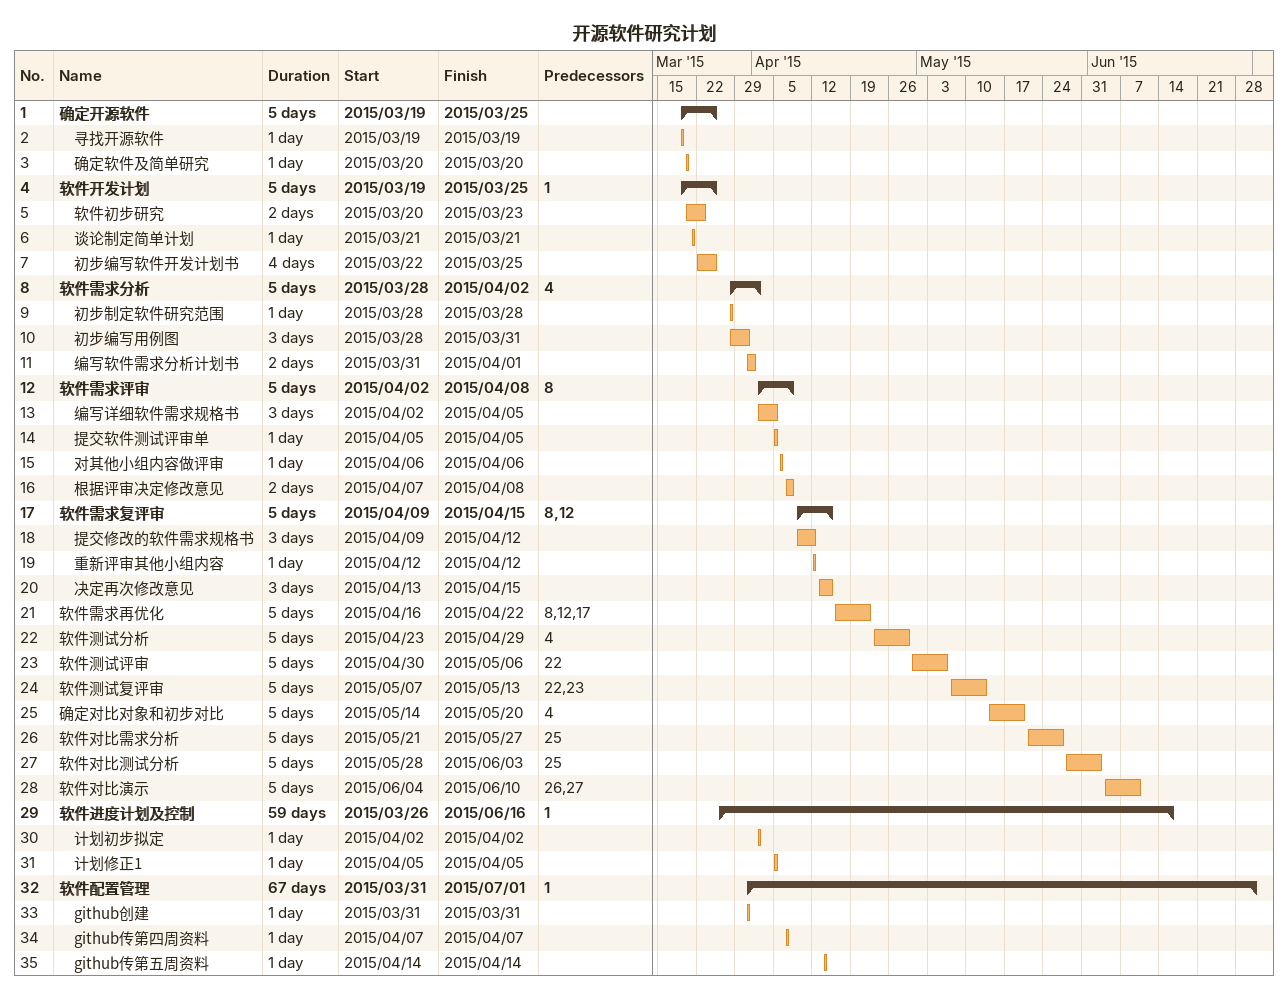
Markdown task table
开源软件研究计划

| ID | Level | Task | Duration | Start | Finish | Predecessors |
|---|---|---|---|---|---|---|
| 1 | 1 | **确定开源软件** | 5d | 2015-03-19 | 2015-03-25 |  |
| 2 | 2 | 寻找开源软件 | 1d | 2015-03-19 | 2015-03-19 |  |
| 3 | 2 | 确定软件及简单研究 | 1d | 2015-03-20 | 2015-03-20 |  |
| 4 | 1 | **软件开发计划** | 5d | 2015-03-19 | 2015-03-25 | 1 |
| 5 | 2 | 软件初步研究 | 2d | 2015-03-20 | 2015-03-23 |  |
| 6 | 2 | 谈论制定简单计划 | 1d | 2015-03-21 | 2015-03-21 |  |
| 7 | 2 | 初步编写软件开发计划书 | 4d | 2015-03-22 | 2015-03-25 |  |
| 8 | 1 | **软件需求分析** | 5d | 2015-03-28 | 2015-04-02 | 4 |
| 9 | 2 | 初步制定软件研究范围 | 1d | 2015-03-28 | 2015-03-28 |  |
| 10 | 2 | 初步编写用例图 | 3d | 2015-03-28 | 2015-03-31 |  |
| 11 | 2 | 编写软件需求分析计划书 | 2d | 2015-03-31 | 2015-04-01 |  |
| 12 | 1 | **软件需求评审** | 5d | 2015-04-02 | 2015-04-08 | 8 |
| 13 | 2 | 编写详细软件需求规格书 | 3d | 2015-04-02 | 2015-04-05 |  |
| 14 | 2 | 提交软件测试评审单 | 1d | 2015-04-05 | 2015-04-05 |  |
| 15 | 2 | 对其他小组内容做评审 | 1d | 2015-04-06 | 2015-04-06 |  |
| 16 | 2 | 根据评审决定修改意见 | 2d | 2015-04-07 | 2015-04-08 |  |
| 17 | 1 | **软件需求复评审** | 5d | 2015-04-09 | 2015-04-15 | 8, 12 |
| 18 | 2 | 提交修改的软件需求规格书 | 3d | 2015-04-09 | 2015-04-12 |  |
| 19 | 2 | 重新评审其他小组内容 | 1d | 2015-04-12 | 2015-04-12 |  |
| 20 | 2 | 决定再次修改意见 | 3d | 2015-04-13 | 2015-04-15 |  |
| 21 | 1 | 软件需求再优化 | 5d | 2015-04-16 | 2015-04-22 | 8, 12, 17 |
| 22 | 1 | 软件测试分析 | 5d | 2015-04-23 | 2015-04-29 | 4 |
| 23 | 1 | 软件测试评审 | 5d | 2015-04-30 | 2015-05-06 | 22 |
| 24 | 1 | 软件测试复评审 | 5d | 2015-05-07 | 2015-05-13 | 22, 23 |
| 25 | 1 | 确定对比对象和初步对比 | 5d | 2015-05-14 | 2015-05-20 | 4 |
| 26 | 1 | 软件对比需求分析 | 5d | 2015-05-21 | 2015-05-27 | 25 |
| 27 | 1 | 软件对比测试分析 | 5d | 2015-05-28 | 2015-06-03 | 25 |
| 28 | 1 | 软件对比演示 | 5d | 2015-06-04 | 2015-06-10 | 26, 27 |
| 29 | 1 | **软件进度计划及控制** | 59d | 2015-03-26 | 2015-06-16 | 1 |
| 30 | 2 | 计划初步拟定 | 1d | 2015-04-02 | 2015-04-02 |  |
| 31 | 2 | 计划修正1 | 1d | 2015-04-05 | 2015-04-05 |  |
| 32 | 1 | **软件配置管理** | 67d | 2015-03-31 | 2015-07-01 | 1 |
| 33 | 2 | github创建 | 1d | 2015-03-31 | 2015-03-31 |  |
| 34 | 2 | github传第四周资料 | 1d | 2015-04-07 | 2015-04-07 |  |
| 35 | 2 | github传第五周资料 | 1d | 2015-04-14 | 2015-04-14 |  |
